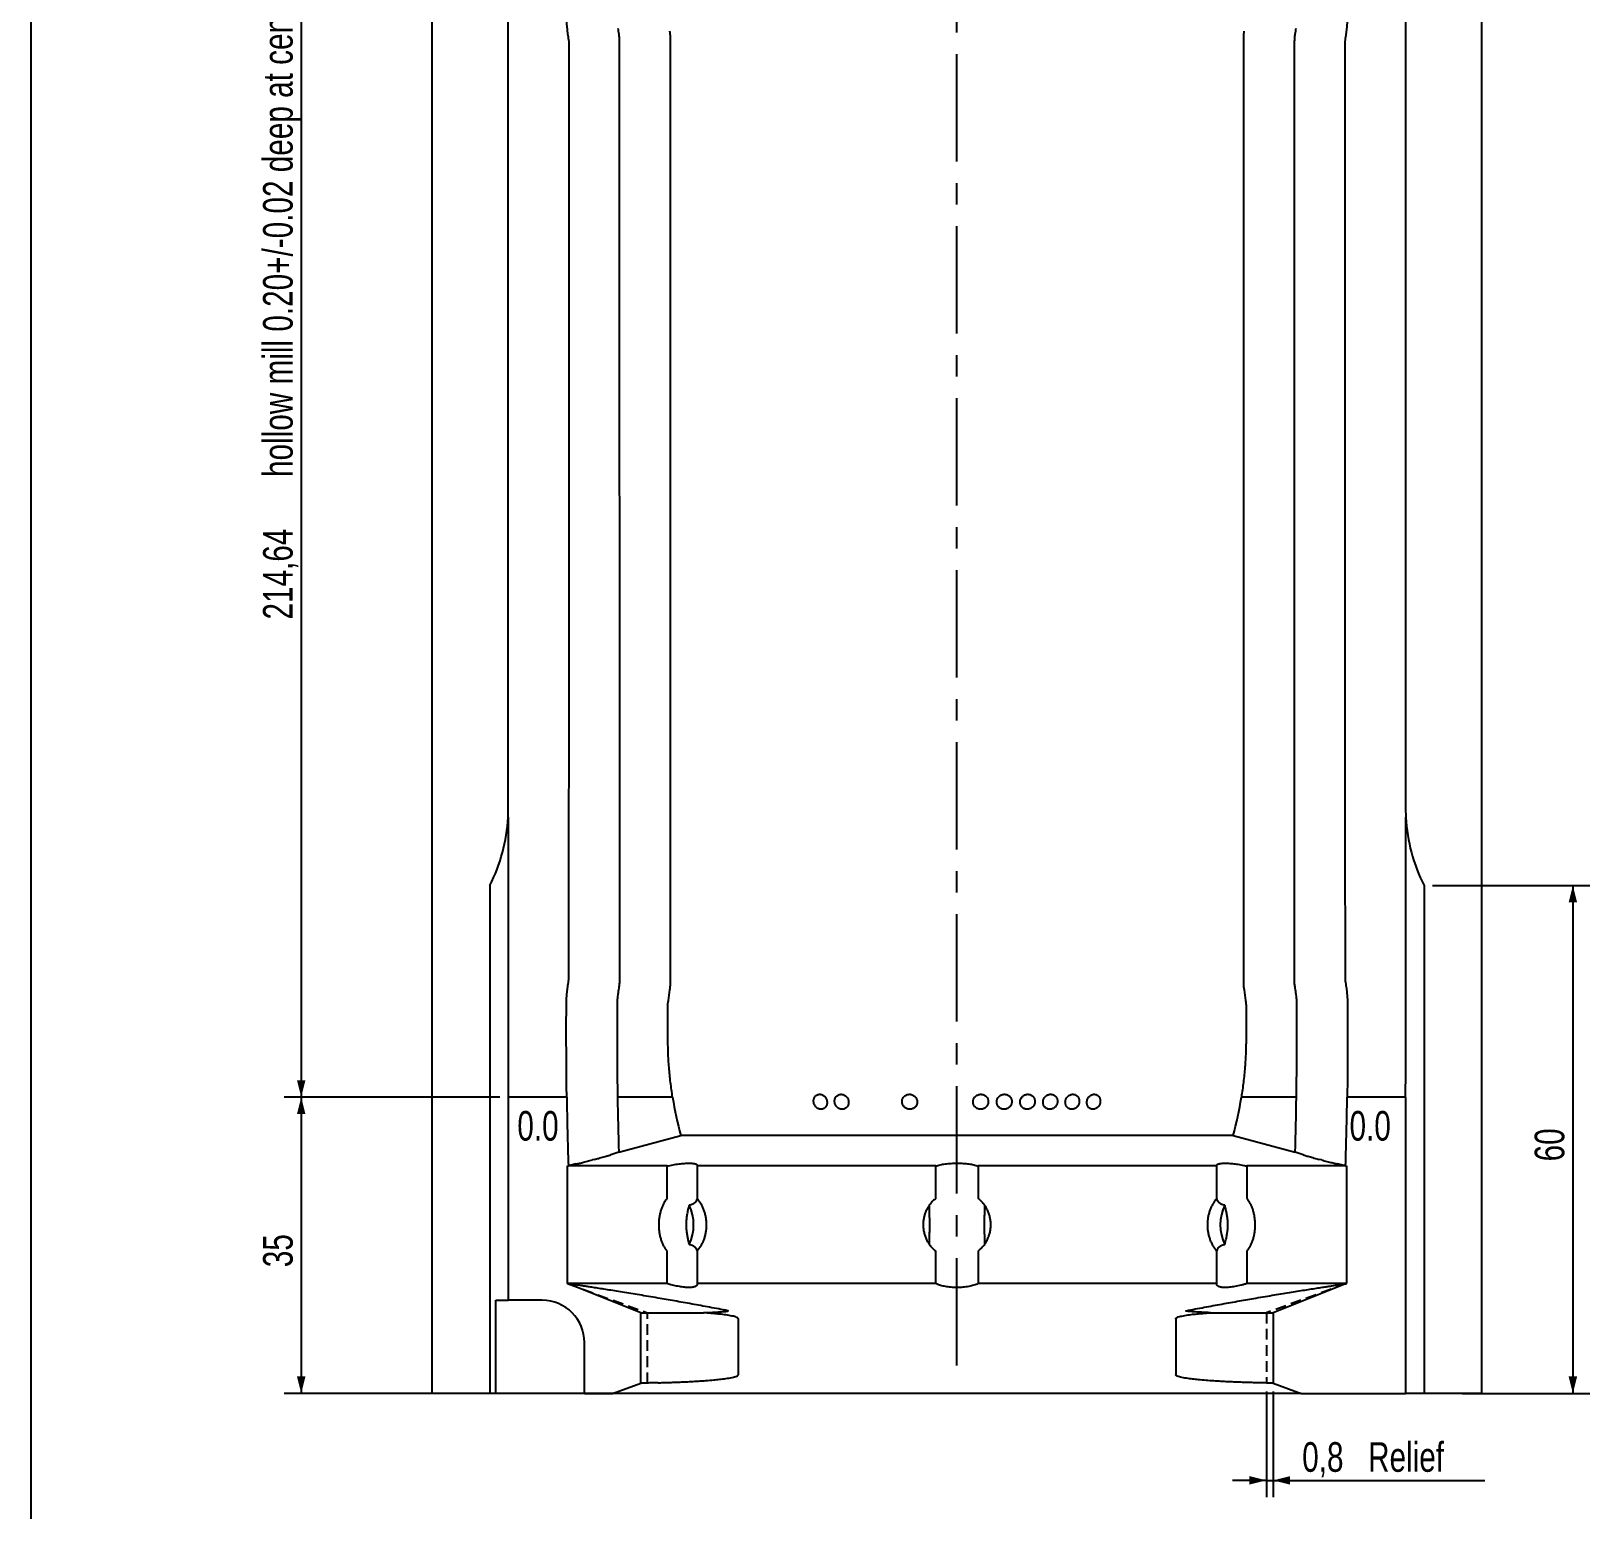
# Model space of a CAD drawing. Header units: millimetres. Extents: x 8 to 872, y 8 to 585.
# Drawn here: x 8 to 192.1, y 141.4 to 316.1 of the extents above; entities that cross this region are included whole.
import ezdxf

# ---------------------------------------------------------------- set-up
doc = ezdxf.new("R2010")
doc.units = ezdxf.units.MM
doc.linetypes.add('CENTERX2', pattern=[20.32, 12.7, -2.54, 2.54, -2.54])
doc.linetypes.add('HIDDEN', pattern=[1.905, 1.27, -0.635])
for name, color, linetype in [('CENTERLINE', 4, 'CENTERX2'), ('DIMENSIONS', 2, 'Continuous'), ('HIDDEN', 3, 'HIDDEN'), ('TEXT', 2, 'Continuous')]:
    doc.layers.add(name, color=color, linetype=linetype)
doc.layers.add('OUTLINE', color=7, linetype='Continuous', lineweight=25)
doc.styles.add('SLDTEXTSTYLE0', font='TXT', dxfattribs={"width": 0.75})
doc.dimstyles.new('SLDDIMSTYLE19', dxfattribs={"dimtxt": 3.5, "dimasz": 2, "dimexe": 0, "dimexo": 0.0625, "dimgap": 0.875, "dimtad": 1, "dimdec": 1, "dimrnd": 1e-09, "dimdsep": 46, "dimtxsty": 'SLDTEXTSTYLE0', "dimsah": 1, "dimcen": 0.09, "dimadec": 0, "dimazin": 2, "dimtfac": 1, "dimtdec": 1, "dimtmove": 0, "dimatfit": 0, "dimfxl": 0, "dimfrac": 2, "dimtolj": 1, "dimtzin": 12, "dimarcsym": 0})
doc.dimstyles.new('SLDDIMSTYLE2', dxfattribs={"dimtxt": 3.5, "dimasz": 2, "dimexe": 0, "dimexo": 0.0625, "dimgap": 0.875, "dimtad": 1, "dimrnd": 1e-09, "dimzin": 12, "dimdsep": 46, "dimtxsty": 'SLDTEXTSTYLE0', "dimsah": 1, "dimcen": 0.09, "dimadec": 0, "dimazin": 3, "dimtfac": 1, "dimtofl": 0, "dimtmove": 0, "dimatfit": 3, "dimfxl": 0, "dimfrac": 2, "dimtolj": 1, "dimtzin": 12, "dimarcsym": 0})

# ---------------------------------------------------------------- blocks, each defined once
blk = doc.blocks.new('_D_49')
at = {"layer": 'DIMENSIONS'}
for p, q in [((153.91, 155.4), (153.91, 142.92)), ((154.71, 155.4), (154.71, 142.92)), ((153.91, 144.92), (149.91, 144.92)), ((153.91, 144.92), (154.71, 144.92)), ((154.71, 144.92), (179.72, 144.92))]:
    blk.add_line(p, q, dxfattribs=at)
for points in [[(153.91, 144.92), (151.91, 145.42), (151.91, 144.42)], [(154.71, 144.92), (156.71, 144.42), (156.71, 145.42)]]:
    blk.add_solid(points, dxfattribs=at)
at = {"layer": 'DIMENSIONS', "char_height": 3.5, "attachment_point": 1, "style": 'SLDTEXTSTYLE0'}
for s, insert in [('0,8', (158.14, 149.43)), ('Relief', (165.92, 149.43))]:
    blk.add_mtext(s, dxfattribs=dict(at, insert=insert))
blk = doc.blocks.new('_D_50')
at = {"layer": 'DIMENSIONS'}
for p, q in [((63.36, 404.83), (37.9, 404.83)), ((39.9, 404.83), (39.9, 190.19)), ((63.36, 190.19), (37.9, 190.19))]:
    blk.add_line(p, q, dxfattribs=at)
for points in [[(39.9, 404.83), (39.4, 402.83), (40.4, 402.83)], [(39.9, 190.19), (40.4, 192.19), (39.4, 192.19)]]:
    blk.add_solid(points, dxfattribs=at)
at = {"layer": 'DIMENSIONS', "char_height": 3.5, "attachment_point": 1, "rotation": 90, "style": 'SLDTEXTSTYLE0'}
for s, insert in [('hollow mill 0.20+/-0.02 deep at center', (35.39, 263.45)), ('214,64', (35.39, 246.61))]:
    blk.add_mtext(s, dxfattribs=dict(at, insert=insert))
blk = doc.blocks.new('_D_52')
at = {"layer": 'DIMENSIONS'}
for p, q in [((62.48, 190.19), (37.9, 190.19)), ((39.9, 190.19), (39.9, 155.19)), ((117.52, 155.19), (37.9, 155.19))]:
    blk.add_line(p, q, dxfattribs=at)
for points in [[(39.9, 190.19), (39.4, 188.19), (40.4, 188.19)], [(39.9, 155.19), (40.4, 157.19), (39.4, 157.19)]]:
    blk.add_solid(points, dxfattribs=at)
at = {"layer": 'DIMENSIONS', "insert": (35.39, 170.1), "char_height": 3.5, "attachment_point": 1, "rotation": 90, "style": 'SLDTEXTSTYLE0'}
blk.add_mtext('35', dxfattribs=at)
blk = doc.blocks.new('_D_57')
at = {"layer": 'DIMENSIONS'}
for p, q in [((173.54, 215.19), (192.11, 215.19)), ((190.11, 215.19), (190.11, 155.19)), ((177.06, 155.19), (192.11, 155.19))]:
    blk.add_line(p, q, dxfattribs=at)
for points in [[(190.11, 215.19), (189.61, 213.19), (190.61, 213.19)], [(190.11, 155.19), (190.61, 157.19), (189.61, 157.19)]]:
    blk.add_solid(points, dxfattribs=at)
at = {"layer": 'DIMENSIONS', "insert": (185.6, 182.6), "char_height": 3.5, "attachment_point": 1, "rotation": 90, "style": 'SLDTEXTSTYLE0'}
blk.add_mtext('60', dxfattribs=at)

msp = doc.modelspace()

# ---------------------------------------------------------------- linework, layer by layer
at = {"layer": 'CENTERLINE'}
msp.add_line((117.35918, 158.46862), (117.35918, 432.05254), dxfattribs=at)
at = {"layer": 'HIDDEN'}
for p, q in [((71.35918, 168.15828), (80.80918, 164.71876)), ((163.35918, 168.15828), (153.90918, 164.71876)), ((80.80918, 156.39758), (80.80918, 164.71876)), ((153.90918, 164.71876), (153.90918, 156.39758))]:
    msp.add_line(p, q, dxfattribs=at)
at = {"layer": 'OUTLINE'}
for p, q in [((8, 8), (8, 585)), ((55.38411, 155.18876), (55.38411, 429.83342)), ((179.33425, 429.83342), (179.33425, 155.18876)), ((64.35918, 224.27632), (64.35918, 360.74586)), ((170.35918, 360.74586), (170.35918, 224.27632)), ((71.54572, 314.81098), (71.53977, 314.89057)), ((163.17859, 314.89057), (163.17264, 314.81098)), ((64.33263, 223.24601), (64.35918, 224.27632)), ((170.35918, 224.27632), (170.38574, 223.24601)), ((62.17536, 215.18876), (62.17536, 155.18876)), ((172.543, 215.18876), (172.543, 155.18876)), ((71.51264, 204.09552), (71.51832, 204.17104)), ((83.26451, 201.60755), (83.45388, 202.86997)), ((151.26448, 202.86997), (151.45385, 201.60755)), ((163.20004, 204.17104), (163.20572, 204.09552)), ((83.20919, 197.23876), (83.20919, 200.86584)), ((151.50917, 200.86584), (151.50918, 197.23876)), ((64.35918, 190.18876), (64.35918, 166.18876)), ((71.26272, 190.18876), (64.35918, 190.18876)), ((83.76637, 190.18876), (77.26342, 190.18876)), ((157.45495, 190.18876), (150.952, 190.18876)), ((170.35918, 190.18876), (163.45565, 190.18876)), ((170.35918, 190.18876), (170.35918, 155.18876)), ((77.40994, 183.67623), (84.7342, 185.63876)), ((149.98416, 185.63876), (84.7342, 185.63876)), ((149.98416, 185.63876), (157.30843, 183.67623)), ((72.39281, 182.29508), (71.45671, 182.08107)), ((74.55982, 182.83455), (74.31058, 182.76821)), ((77.40994, 183.67623), (76.47566, 183.38542)), ((158.2427, 183.38542), (157.30843, 183.67623)), ((160.40779, 182.76821), (160.15854, 182.83455)), ((163.26165, 182.08107), (162.32556, 182.29508)), ((71.35918, 182.05493), (71.45671, 182.08107)), ((83.10798, 182.05493), (71.35918, 182.05493)), ((71.35918, 168.15828), (71.35918, 182.05493)), ((83.10798, 178.22359), (83.10798, 182.05493)), ((114.85231, 182.05493), (86.65323, 182.05493)), ((86.65323, 182.05493), (86.65323, 178.22359)), ((114.85231, 178.22359), (114.85231, 182.05493)), ((148.06513, 182.05493), (119.86605, 182.05493)), ((119.86605, 182.05493), (119.86605, 178.22359)), ((148.06513, 178.22359), (148.06513, 182.05493)), ((151.61038, 182.05493), (151.61038, 178.22359)), ((163.35918, 182.05493), (151.61038, 182.05493)), ((163.26165, 182.08107), (163.35918, 182.05493)), ((163.35918, 182.05493), (163.35918, 168.15828)), ((83.10798, 168.15828), (83.10798, 171.98961)), ((86.65323, 171.98961), (86.65323, 168.15828)), ((114.85231, 168.15828), (114.85231, 171.98961)), ((119.86605, 171.98961), (119.86605, 168.15828)), ((148.06513, 168.15828), (148.06513, 171.98961)), ((151.61038, 171.98961), (151.61038, 168.15828)), ((83.10798, 168.15828), (71.35918, 168.15828)), ((80.00918, 164.71876), (71.35918, 168.15828)), ((114.85231, 168.15828), (86.65323, 168.15828)), ((148.06513, 168.15828), (119.86605, 168.15828)), ((163.35918, 168.15828), (151.61038, 168.15828)), ((163.35918, 168.15828), (154.70918, 164.71876)), ((62.8851, 166.18876), (64.35918, 166.18876)), ((62.8851, 155.18876), (62.8851, 166.18876)), ((68.35918, 166.18876), (64.35918, 166.18876)), ((80.00918, 164.71876), (87.42904, 164.71876)), ((80.00918, 156.39758), (80.00918, 164.71876)), ((91.51443, 164.01855), (91.51443, 157.38896)), ((143.20394, 164.01855), (143.20394, 157.38896)), ((147.28932, 164.71876), (154.70918, 164.71876)), ((154.70918, 164.71876), (154.70918, 156.39758)), ((73.35918, 155.18876), (73.35918, 161.18876)), ((62.17536, 155.18876), (55.38411, 155.18876)), ((62.8851, 155.18876), (62.17536, 155.18876)), ((73.35918, 155.18876), (62.8851, 155.18876)), ((73.35918, 155.18876), (76.68797, 155.18876)), ((76.68797, 155.18876), (80.00918, 156.39758)), ((158.0304, 155.18876), (76.68797, 155.18876)), ((154.70918, 156.39758), (158.0304, 155.18876)), ((158.0304, 155.18876), (170.35918, 155.18876)), ((172.543, 155.18876), (170.35918, 155.18876)), ((179.33425, 155.18876), (172.543, 155.18876))]:
    msp.add_line(p, q, dxfattribs=at)
for centre, radius, start, end in [((44.35918, 224.27632), 20, 332.9750733, 357.0470645), ((190.35918, 224.27632), 20, 182.9529355, 207.0249267), ((535.43129, 197.23876), 464.22211, 180.870167, 181.8711435), ((535.43129, 197.23876), 458.22211, 180.881562, 181.6960972), ((128.08918, 197.23876), 44.88, 189.0377721, 194.9791201), ((106.62918, 197.23876), 44.88, 345.0208799, 350.9622279), ((-300.71293, 197.23876), 458.22211, 358.3039028, 359.118438), ((-300.71293, 197.23876), 464.22211, 358.1288565, 359.129833), ((80.90581, 175.1066), 5.34574, 334.1379061, 25.8620939), ((153.81253, 175.1066), 5.34572, 154.1377972, 205.8622028), ((68.35918, 161.18876), 5, 0, 90)]:
    msp.add_arc(centre, radius, start, end, dxfattribs=at)
for centre, major_axis, ratio, start_param, end_param in [((-11071.54351, 297.51109), (-6640.75917, 41098.55189), 0.264535258, 4.670093509, 4.67011075), ((11225.83016, 297.51109), (-6640.75917, 41098.55189), 0.264535258, 1.527617265, 1.527634507), ((-10991.11179, 297.51109), (6640.75917, 41098.55189), 0.264535258, 4.7555508, 4.755568042), ((11306.26188, 297.51109), (6640.75917, 41098.55189), 0.264535258, 1.613074557, 1.613091798), ((-10950.83251, 297.51109), (0, 41136.07923), 0.267949192, 4.710119923, 4.712809533), ((11099.85088, 297.51109), (0, 41136.07923), 0.267949192, 1.570375774, 1.573065384), ((-10865.13251, 297.51109), (0, 41136.07923), 0.267949192, 4.710119923, 4.712809533), ((11185.55088, 297.51109), (0, 41136.07923), 0.267949192, 1.570375774, 1.573065384), ((15036.61662, 297.51109), (0, 41136.07923), 0.363970234, 1.572601679, 1.573405288), ((-14801.89826, 297.51109), (0, 41136.07923), 0.363970234, 4.709780019, 4.710583628), ((-11060.13749, 297.51109), (6640.75917, 41098.55189), 0.264535258, 4.752818806, 4.752836046), ((11237.23618, 297.51109), (6640.75917, 41098.55189), 0.264535258, 1.615806752, 1.615823995), ((-11002.51781, 297.51109), (-6640.75917, 41098.55189), 0.264535258, 4.667361312, 4.667378555), ((11294.85585, 297.51109), (-6640.75917, 41098.55189), 0.264535258, 1.530349261, 1.530366501), ((-10951.13251, 297.51109), (0, 41136.07923), 0.267949192, 4.709951402, 4.710039575), ((11099.55088, 297.51109), (0, 41136.07923), 0.267949192, 1.573145732, 1.573233905), ((-10864.83251, 297.51109), (0, 41136.07923), 0.267949192, 4.709951402, 4.710039575), ((11185.85088, 297.51109), (0, 41136.07923), 0.267949192, 1.573145732, 1.573233905)]:
    msp.add_ellipse(centre, major_axis=major_axis, ratio=ratio, start_param=start_param, end_param=end_param, dxfattribs=at)
for points, knots in [([(71.43331, 315.5998), (71.40435, 315.8077), (71.34644, 316.2235), (71.28929, 316.85191), (71.25216, 317.48299), (71.24759, 317.90511), (71.24531, 318.11618)], [0, 0, 0, 0, 0.2493063961, 0.4986131893, 0.7493069431, 1, 1, 1, 1]), ([(163.47305, 318.11618), (163.47079, 317.90628), (163.46628, 317.48649), (163.42943, 316.85657), (163.37237, 316.22698), (163.31416, 315.80886), (163.28506, 315.5998)], [0, 0, 0, 0, 0.249306583, 0.498613166, 0.749306913, 1, 1, 1, 1]), ([(77.40124, 315.76979), (77.42202, 315.61109), (77.46369, 315.29282), (77.46965, 314.97189), (77.47264, 314.81098)], [0, 0, 0, 0, 0.49861331, 1, 1, 1, 1]), ([(83.50946, 315.37035), (83.50715, 315.49414), (83.50254, 315.7424), (83.4703, 315.98861), (83.45414, 316.11205)], [0, 0, 0, 0, 0.498611834, 1, 1, 1, 1]), ([(83.5092, 203.61167), (83.50924, 214.89498), (83.50931, 237.46161), (83.50948, 274.71452), (83.50946, 300.68411), (83.50946, 315.37035)], [0, 0, 0, 0, 0.302884543, 0.605769339, 1, 1, 1, 1]), ([(151.20891, 315.37035), (151.2089, 304.08701), (151.20888, 281.52034), (151.20901, 244.26742), (151.20911, 218.29789), (151.20917, 203.61167)], [0, 0, 0, 0, 0.302884571, 0.605769356, 1, 1, 1, 1]), ([(151.26423, 316.11205), (151.24814, 315.98929), (151.21588, 315.74309), (151.21124, 315.49483), (151.20891, 315.37035)], [0, 0, 0, 0, 0.4986142256, 1, 1, 1, 1]), ([(157.24572, 314.81098), (157.24868, 314.971), (157.25461, 315.29193), (157.29624, 315.61021), (157.31712, 315.76979)], [0, 0, 0, 0, 0.498614383, 1, 1, 1, 1]), ([(71.21627, 200.86584), (71.21864, 201.07609), (71.22337, 201.49658), (71.26059, 202.12754), (71.31805, 202.75816), (71.37657, 203.17695), (71.40583, 203.38635)], [0, 0, 0, 0, 0.2493059, 0.498613196, 0.749307304, 1, 1, 1, 1]), ([(77.50005, 204.17104), (77.49715, 204.01034), (77.49136, 203.68803), (77.4497, 203.36837), (77.42881, 203.2081)], [0, 0, 0, 0, 0.498609138, 1, 1, 1, 1]), ([(83.45388, 202.86997), (83.46997, 202.99273), (83.50223, 203.23893), (83.50687, 203.4872), (83.5092, 203.61167)], [0, 0, 0, 0, 0.4986081745, 1, 1, 1, 1]), ([(151.20917, 203.61167), (151.21147, 203.48789), (151.21609, 203.23962), (151.24832, 202.99341), (151.26448, 202.86997)], [0, 0, 0, 0, 0.4986133688, 1, 1, 1, 1]), ([(157.28955, 203.2081), (157.26876, 203.36748), (157.22708, 203.68713), (157.22125, 204.00944), (157.21832, 204.17104)], [0, 0, 0, 0, 0.498616834, 1, 1, 1, 1]), ([(163.31254, 203.38635), (163.34164, 203.17811), (163.39986, 202.76164), (163.45742, 202.13221), (163.49492, 201.50009), (163.4997, 201.07726), (163.50209, 200.86584)], [0, 0, 0, 0, 0.249305648, 0.49861391, 0.749306173, 1, 1, 1, 1]), ([(77.32286, 202.4988), (77.28761, 202.22852), (77.21692, 201.68645), (77.20704, 201.13989), (77.20209, 200.86584)], [0, 0, 0, 0, 0.498611934, 1, 1, 1, 1]), ([(83.20919, 200.86584), (83.21149, 200.98963), (83.21611, 201.2379), (83.24835, 201.4841), (83.26451, 201.60755)], [0, 0, 0, 0, 0.498613102, 1, 1, 1, 1]), ([(151.45385, 201.60755), (151.46994, 201.48479), (151.5022, 201.23859), (151.50684, 200.99032), (151.50917, 200.86584)], [0, 0, 0, 0, 0.4986179529, 1, 1, 1, 1]), ([(157.51627, 200.86584), (157.51138, 201.13837), (157.50156, 201.68493), (157.43092, 202.22701), (157.3955, 202.4988)], [0, 0, 0, 0, 0.4986133397, 1, 1, 1, 1]), ([(71.26272, 190.18876), (71.24792, 191.36368), (71.21832, 193.71359), (71.21541, 196.06368), (71.21395, 197.23876)], [0, 0, 0, 0, 0.4999851404, 1, 1, 1, 1]), ([(77.20442, 197.23876), (77.20745, 196.06374), (77.21352, 193.71362), (77.24679, 191.36374), (77.26342, 190.18876)], [0, 0, 0, 0, 0.499985386, 1, 1, 1, 1]), ([(83.76637, 190.18876), (83.68052, 190.77061), (83.50881, 191.93432), (83.33932, 193.69465), (83.22928, 195.46338), (83.21588, 196.64697), (83.20919, 197.23876)], [0, 0, 0, 0, 0.24922053, 0.498442832, 0.749220672, 1, 1, 1, 1]), ([(151.50918, 197.23876), (151.50256, 196.65064), (151.48933, 195.47441), (151.38021, 193.70931), (151.21104, 191.94525), (151.03834, 190.77426), (150.952, 190.18876)], [0, 0, 0, 0, 0.2492217447, 0.498443152, 0.749221658, 1, 1, 1, 1]), ([(157.45495, 190.18876), (157.47158, 191.36367), (157.50485, 193.71355), (157.51092, 196.06367), (157.51395, 197.23876)], [0, 0, 0, 0, 0.499985023, 1, 1, 1, 1]), ([(163.50442, 197.23876), (163.50296, 196.06375), (163.50005, 193.71365), (163.47045, 191.36375), (163.45565, 190.18876)], [0, 0, 0, 0, 0.4999863244, 1, 1, 1, 1]), ([(101.88134, 189.08288), (101.90425, 189.12315), (101.95006, 189.2037), (101.99346, 189.34097), (102.01586, 189.48576), (102.01578, 189.63512), (101.99277, 189.78449), (101.94831, 189.92981), (101.88283, 190.06673), (101.79899, 190.19186), (101.69844, 190.3011), (101.58457, 190.39213), (101.46015, 190.46149), (101.32897, 190.50813), (101.19462, 190.52966), (101.06091, 190.52645), (100.93184, 190.49749), (100.81082, 190.44461), (100.70174, 190.36831), (100.60721, 190.27171), (100.53053, 190.15678), (100.47314, 190.02755), (100.43741, 189.88714), (100.42344, 189.74003), (100.43245, 189.5901), (100.46322, 189.44168), (100.51577, 189.29903), (100.58775, 189.16583), (100.67793, 189.04631), (100.78318, 188.94317), (100.9011, 188.86014), (101.02804, 188.79868), (101.16066, 188.76159), (101.29516, 188.74896), (101.42759, 188.76227), (101.55447, 188.80005), (101.67133, 188.86264), (101.78602, 188.95282), (101.84727, 189.03639), (101.88134, 189.08288)], [0, 0, 0, 0, 0.026779681, 0.053558892, 0.080340158, 0.107121418, 0.133881396, 0.160641162, 0.187398319, 0.214156161, 0.240951022, 0.267746383, 0.294601204, 0.321456596, 0.348367716, 0.37527916, 0.402219123, 0.429158558, 0.456086931, 0.483015002, 0.509896293, 0.536778164, 0.563597225, 0.590416347, 0.61718592, 0.643954665, 0.670708001, 0.697461821, 0.724241044, 0.751019909, 0.777854028, 0.804688959, 0.831584687, 0.858480532, 0.885416438, 0.912352329, 0.939289395, 0.966227087, 1, 1, 1, 1]), ([(104.42063, 189.09389), (104.44453, 189.13462), (104.49233, 189.21608), (104.53769, 189.35431), (104.56121, 189.49968), (104.56135, 189.64922), (104.53764, 189.79837), (104.4916, 189.9431), (104.42368, 190.07904), (104.33663, 190.20286), (104.23216, 190.31047), (104.11379, 190.39961), (103.9844, 190.46687), (103.84791, 190.51123), (103.70808, 190.53042), (103.56886, 190.52481), (103.43441, 190.49353), (103.3083, 190.4384), (103.19458, 190.36006), (103.09597, 190.26165), (103.01591, 190.14519), (102.95591, 190.01477), (102.91847, 189.87355), (102.90366, 189.726), (102.91279, 189.57603), (102.94459, 189.42796), (102.99909, 189.28605), (103.07385, 189.15396), (103.1676, 189.03588), (103.27707, 188.93447), (103.39976, 188.85342), (103.53187, 188.79414), (103.66994, 188.75937), (103.80997, 188.7491), (103.94787, 188.76479), (104.08002, 188.80488), (104.20175, 188.86965), (104.32125, 188.96198), (104.38511, 189.04674), (104.42063, 189.09389)], [0, 0, 0, 0, 0.026777738, 0.053555696, 0.08033478, 0.107114471, 0.133872837, 0.160631256, 0.1873904, 0.214149172, 0.240946775, 0.267744134, 0.294602152, 0.321459989, 0.34837358, 0.375287025, 0.402227165, 0.429167505, 0.456093829, 0.483020594, 0.509899098, 0.536777137, 0.563593881, 0.590410124, 0.617177923, 0.643946178, 0.670699548, 0.697454267, 0.724234379, 0.751015433, 0.777852917, 0.804690514, 0.831588712, 0.858487162, 0.885424076, 0.912360989, 0.939297594, 0.966232982, 1, 1, 1, 1]), ([(112.08293, 188.8007), (112.12895, 188.81915), (112.22099, 188.85605), (112.34424, 188.93977), (112.45159, 189.04212), (112.53984, 189.16161), (112.60585, 189.29486), (112.6486, 189.43763), (112.66593, 189.58617), (112.65845, 189.73604), (112.62538, 189.88307), (112.56869, 190.02331), (112.48905, 190.15248), (112.38954, 190.26753), (112.2722, 190.3645), (112.14089, 190.44151), (111.99887, 190.49539), (111.8504, 190.52557), (111.6996, 190.5301), (111.55072, 190.50985), (111.40825, 190.4643), (111.27594, 190.39574), (111.15809, 190.3052), (111.05745, 190.19615), (110.97763, 190.07099), (110.92001, 189.93396), (110.8871, 189.78848), (110.87878, 189.63903), (110.89625, 189.48969), (110.93794, 189.3446), (111.00366, 189.20807), (111.09063, 189.08348), (111.19726, 188.97493), (111.31991, 188.88473), (111.45568, 188.81637), (111.60047, 188.77074), (111.75017, 188.75078), (111.91414, 188.75407), (112.02257, 188.78402), (112.08293, 188.8007)], [0, 0, 0, 0, 0.0268704088, 0.0537405972, 0.0806128781, 0.1074855482, 0.1343256457, 0.1611655123, 0.1879485215, 0.2147311648, 0.2414852029, 0.2682394584, 0.2950061111, 0.3217726625, 0.3485858528, 0.3754000465, 0.4022758405, 0.4291515273, 0.4560765582, 0.4830013467, 0.5099421326, 0.5368822596, 0.5637980632, 0.5907139342, 0.6175745057, 0.6444351961, 0.6712351354, 0.6980343294, 0.7247945531, 0.751554076, 0.7783109138, 0.8050690339, 0.8318639376, 0.8586596217, 0.8855156841, 0.912371376, 0.9392843531, 0.9661972543, 1, 1, 1, 1]), ([(120.80129, 189.0254), (120.83499, 189.063), (120.90239, 189.13819), (120.97809, 189.26972), (121.03157, 189.41071), (121.0606, 189.55839), (121.06377, 189.70829), (121.04197, 189.85624), (120.99483, 189.99789), (120.92467, 190.12962), (120.83255, 190.24725), (120.72182, 190.34816), (120.59489, 190.42866), (120.45581, 190.4874), (120.30816, 190.52164), (120.15627, 190.5314), (120.00448, 190.5153), (119.857, 190.47477), (119.71836, 190.40997), (119.59216, 190.32369), (119.48256, 190.21754), (119.39202, 190.09537), (119.3239, 189.96004), (119.27918, 189.81597), (119.26007, 189.66688), (119.26599, 189.51718), (119.2978, 189.37109), (119.35352, 189.23249), (119.43256, 189.10566), (119.53184, 188.99358), (119.64933, 188.90012), (119.78117, 188.82713), (119.9241, 188.77764), (120.07383, 188.75212), (120.22618, 188.75244), (120.37696, 188.77746), (120.52118, 188.82799), (120.66831, 188.90601), (120.75374, 188.98272), (120.80129, 189.0254)], [0, 0, 0, 0, 0.026789508, 0.053580894, 0.080373282, 0.107164662, 0.133931152, 0.160697729, 0.187452048, 0.21420613, 0.240988821, 0.267771856, 0.294610326, 0.321449479, 0.348348183, 0.375247017, 0.402183108, 0.429119313, 0.456054513, 0.482989419, 0.509885109, 0.53678094, 0.563615819, 0.590450623, 0.6172307, 0.644009338, 0.670763027, 0.697517378, 0.724285819, 0.751054554, 0.777873553, 0.804692233, 0.831573429, 0.858454597, 0.885383536, 0.912312392, 0.939253529, 0.96619416, 1, 1, 1, 1]), ([(123.56699, 189.02309), (123.60099, 189.06057), (123.66901, 189.13553), (123.74624, 189.26679), (123.80167, 189.40761), (123.83305, 189.55519), (123.83889, 189.70509), (123.82001, 189.85312), (123.77595, 189.99494), (123.70895, 190.12694), (123.61998, 190.2449), (123.51228, 190.3462), (123.3882, 190.42716), (123.2517, 190.48639), (123.10625, 190.52116), (122.95617, 190.53146), (122.8057, 190.51589), (122.65903, 190.47591), (122.52068, 190.41159), (122.39421, 190.32576), (122.28382, 190.21999), (122.192, 190.09814), (122.12212, 189.96304), (122.07525, 189.81912), (122.05364, 189.67009), (122.05681, 189.52037), (122.08566, 189.37416), (122.13832, 189.23535), (122.21427, 189.10824), (122.3105, 188.99578), (122.4251, 188.90192), (122.55425, 188.82845), (122.69479, 188.77846), (122.84248, 188.7524), (122.99321, 188.75217), (123.14282, 188.77665), (123.28639, 188.82667), (123.43332, 188.90418), (123.5192, 188.98058), (123.56699, 189.02309)], [0, 0, 0, 0, 0.026790678, 0.053582027, 0.080375167, 0.107167634, 0.133933626, 0.160700996, 0.187455007, 0.214209628, 0.240991774, 0.267773375, 0.294611251, 0.321450145, 0.348348061, 0.375246424, 0.402182342, 0.429118001, 0.456053855, 0.482988788, 0.509884472, 0.536781156, 0.5636171, 0.590452607, 0.617231885, 0.644012211, 0.670766067, 0.697520017, 0.724287966, 0.751057423, 0.777875085, 0.804692941, 0.831573231, 0.858454026, 0.885382754, 0.912311153, 0.939252295, 0.966193655, 1, 1, 1, 1]), ([(126.29018, 189.02185), (126.32418, 189.05927), (126.3922, 189.1341), (126.47019, 189.26522), (126.52694, 189.40593), (126.56017, 189.55347), (126.56839, 189.70336), (126.55229, 189.85144), (126.51138, 189.99336), (126.44779, 190.12549), (126.36238, 190.24363), (126.25832, 190.34514), (126.13782, 190.42635), (126.00475, 190.48585), (125.86248, 190.5209), (125.71524, 190.53149), (125.56717, 190.51622), (125.42243, 190.4765), (125.28543, 190.41246), (125.15976, 190.32686), (125.04953, 190.2213), (124.95728, 190.09963), (124.88639, 189.96466), (124.83795, 189.82082), (124.81425, 189.67182), (124.8149, 189.52208), (124.84084, 189.37581), (124.8903, 189.23689), (124.96284, 189.10962), (125.05556, 188.99698), (125.16661, 188.90289), (125.2923, 188.82917), (125.42954, 188.7789), (125.57419, 188.75256), (125.72224, 188.75203), (125.86959, 188.77622), (126.0114, 188.82596), (126.15697, 188.90319), (126.24255, 188.97942), (126.29018, 189.02185)], [0, 0, 0, 0, 0.026791564, 0.0535834, 0.080375791, 0.107169622, 0.133936192, 0.160703491, 0.187456763, 0.214210954, 0.24099312, 0.26777474, 0.294613021, 0.321451035, 0.348348828, 0.375246472, 0.402182417, 0.429118172, 0.456053777, 0.482988928, 0.509885944, 0.53678162, 0.563617968, 0.590453541, 0.617233807, 0.644014126, 0.67076873, 0.697521908, 0.724290388, 0.751059119, 0.77787589, 0.804693766, 0.831574186, 0.858454285, 0.885382429, 0.912311153, 0.939252214, 0.966193131, 1, 1, 1, 1]), ([(128.95247, 189.0224), (128.98614, 189.05985), (129.05347, 189.13474), (129.13132, 189.26592), (129.1886, 189.40667), (129.22305, 189.55423), (129.23316, 189.70413), (129.21956, 189.85219), (129.18169, 189.99407), (129.12157, 190.12613), (129.03999, 190.24419), (128.94, 190.34561), (128.82368, 190.42671), (128.69479, 190.48608), (128.55659, 190.52102), (128.41317, 190.53147), (128.26858, 190.51608), (128.12687, 190.47623), (127.99236, 190.41207), (127.86858, 190.32638), (127.75959, 190.22072), (127.66789, 190.09897), (127.59684, 189.96394), (127.54757, 189.82007), (127.52237, 189.67105), (127.5209, 189.52132), (127.54416, 189.37507), (127.59048, 189.2362), (127.65946, 189.109), (127.74833, 188.99645), (127.85533, 188.90246), (127.97689, 188.82885), (128.11003, 188.7787), (128.25072, 188.75249), (128.39506, 188.7521), (128.53906, 188.7764), (128.678, 188.82628), (128.82098, 188.90362), (128.90546, 188.97993), (128.95247, 189.0224)], [0, 0, 0, 0, 0.026791464, 0.053582454, 0.080374976, 0.107168628, 0.133934927, 0.160703145, 0.187457102, 0.214210347, 0.240992049, 0.267774545, 0.294612252, 0.321450699, 0.348348492, 0.375246847, 0.402182645, 0.429118434, 0.456053585, 0.482988519, 0.509885597, 0.536782141, 0.563617661, 0.590453332, 0.61723337, 0.644013563, 0.670767907, 0.69752152, 0.72429019, 0.751058262, 0.777875782, 0.804693876, 0.831573964, 0.858454122, 0.885382589, 0.912311115, 0.939252323, 0.966193044, 1, 1, 1, 1]), ([(131.53518, 189.02481), (131.56818, 189.06238), (131.63418, 189.13752), (131.711, 189.26897), (131.76804, 189.40992), (131.80309, 189.55757), (131.81463, 189.70747), (131.80322, 189.85544), (131.76827, 189.99714), (131.71168, 190.12894), (131.63418, 190.24665), (131.53865, 190.34766), (131.42709, 190.42828), (131.30311, 190.48714), (131.1698, 190.52152), (131.03116, 190.53141), (130.89106, 190.51546), (130.75345, 190.47506), (130.62251, 190.41038), (130.50169, 190.32422), (130.39495, 190.21817), (130.30476, 190.09608), (130.2344, 189.96081), (130.18502, 189.81677), (130.15887, 189.6677), (130.1557, 189.51799), (130.17652, 189.37187), (130.21974, 189.23322), (130.28504, 189.10631), (130.36976, 188.99414), (130.47223, 188.90058), (130.58903, 188.82746), (130.7173, 188.77785), (130.85314, 188.7522), (130.99281, 188.75236), (131.1324, 188.77725), (131.2674, 188.82765), (131.40661, 188.90554), (131.48921, 188.98217), (131.53518, 189.02481)], [0, 0, 0, 0, 0.026791442, 0.053581785, 0.080374439, 0.107166127, 0.133932783, 0.160699469, 0.187453804, 0.21420795, 0.240990357, 0.267772756, 0.294611492, 0.32145054, 0.348348909, 0.375247435, 0.402183692, 0.429119743, 0.456055103, 0.482989261, 0.509885219, 0.53678098, 0.563617195, 0.590452109, 0.617231122, 0.644011062, 0.670764633, 0.697519019, 0.72428754, 0.751055966, 0.777874751, 0.804693051, 0.831573892, 0.858454784, 0.885383738, 0.912312448, 0.939253346, 0.966194423, 1, 1, 1, 1]), ([(134.01978, 189.02882), (134.05181, 189.0666), (134.11588, 189.14214), (134.19091, 189.27405), (134.24705, 189.41531), (134.28217, 189.56313), (134.29477, 189.71303), (134.28533, 189.86084), (134.25326, 190.00223), (134.20033, 190.13358), (134.12718, 190.25072), (134.03656, 190.35103), (133.93035, 190.43086), (133.81198, 190.48886), (133.6844, 190.52233), (133.55144, 190.53129), (133.4168, 190.51438), (133.28429, 190.47309), (133.15793, 190.40756), (133.04106, 190.32062), (132.9375, 190.2139), (132.84966, 190.09128), (132.78073, 189.9556), (132.73186, 189.81131), (132.70525, 189.66213), (132.7007, 189.51248), (132.71922, 189.36657), (132.75932, 189.22828), (132.82075, 189.10187), (132.90096, 188.99031), (132.99842, 188.89749), (133.10981, 188.82519), (133.23245, 188.77647), (133.36258, 188.75173), (133.49663, 188.75285), (133.63084, 188.77867), (133.76089, 188.82996), (133.89523, 188.90875), (133.97525, 188.98589), (134.01978, 189.02882)], [0, 0, 0, 0, 0.0267899851, 0.0535794571, 0.0803718581, 0.1071636764, 0.1339295636, 0.1606954188, 0.1874496321, 0.2142038241, 0.2409871964, 0.2677708933, 0.2946101208, 0.3214502383, 0.3483497178, 0.3752495726, 0.4021859997, 0.429122258, 0.4560569987, 0.4829916063, 0.5098867684, 0.5367807073, 0.5636157139, 0.5904493273, 0.6172282085, 0.6440067529, 0.6707603524, 0.6975145352, 0.7242831086, 0.7510531552, 0.7778727581, 0.8046925773, 0.8315743604, 0.8584565397, 0.8853858635, 0.9123152287, 0.9392560835, 0.9661965978, 1, 1, 1, 1]), ([(72.39281, 182.29508), (72.42666, 182.30185), (72.49438, 182.31538), (72.65923, 182.35245), (72.86575, 182.40094), (73.11205, 182.4606), (73.39165, 182.53007), (73.69105, 182.60608), (74.00024, 182.68606), (74.20713, 182.74083), (74.31058, 182.76821)], [0, 0, 0, 0, 0.1257643074, 0.2515376409, 0.3772517201, 0.5029800675, 0.6305093706, 0.7580522302, 0.879023622, 1, 1, 1, 1]), ([(74.55982, 182.83455), (74.6367, 182.85509), (74.79044, 182.89617), (75.05484, 182.96804), (75.34639, 183.04865), (75.65073, 183.13466), (75.92262, 183.21343), (76.16058, 183.28433), (76.35653, 183.34499), (76.43596, 183.37194), (76.47566, 183.38542)], [0, 0, 0, 0, 0.089586183, 0.179172357, 0.312493238, 0.445804617, 0.578574034, 0.711324846, 0.855676132, 1, 1, 1, 1]), ([(83.10798, 182.05493), (83.22727, 182.08005), (83.46621, 182.13037), (83.82661, 182.19679), (84.18342, 182.25544), (84.53225, 182.30435), (84.86854, 182.34319), (85.185, 182.37092), (85.47691, 182.38688), (85.74188, 182.39162), (85.97764, 182.38517), (86.18052, 182.36746), (86.35001, 182.33951), (86.48587, 182.30152), (86.58534, 182.25374), (86.64763, 182.19706), (86.67612, 182.13143), (86.66104, 182.08103), (86.65323, 182.05493)], [0, 0, 0, 0, 0.06340468, 0.127001134, 0.190394084, 0.25393527, 0.317685741, 0.381217623, 0.443154679, 0.505295755, 0.56723162, 0.628048964, 0.689059559, 0.749883383, 0.811235199, 0.872775289, 0.934136742, 1, 1, 1, 1]), ([(114.85231, 182.05493), (114.93134, 182.08005), (115.08964, 182.13037), (115.364, 182.19679), (115.66179, 182.25544), (115.98337, 182.30435), (116.32316, 182.34319), (116.67401, 182.37092), (117.03118, 182.38688), (117.38948, 182.39162), (117.74533, 182.38517), (118.09386, 182.36746), (118.43112, 182.33951), (118.75618, 182.30152), (119.0646, 182.25374), (119.35257, 182.19706), (119.62533, 182.13143), (119.78394, 182.08103), (119.86605, 182.05493)], [0, 0, 0, 0, 0.0634047508, 0.1270009041, 0.190394021, 0.2539354719, 0.3176856612, 0.3812176544, 0.4431547089, 0.5052958361, 0.5672316294, 0.6280489583, 0.6890596998, 0.7498836649, 0.8112349684, 0.8727753916, 0.9341368466, 1, 1, 1, 1]), ([(148.06513, 182.05493), (148.05761, 182.08005), (148.04254, 182.13037), (148.07014, 182.19679), (148.13446, 182.25544), (148.24042, 182.30435), (148.38467, 182.34319), (148.56437, 182.37092), (148.77759, 182.38688), (149.01933, 182.39162), (149.28682, 182.38517), (149.57685, 182.36746), (149.8843, 182.33951), (150.20814, 182.30152), (150.54485, 182.25374), (150.88981, 182.19706), (151.24706, 182.13143), (151.48645, 182.08103), (151.61038, 182.05493)], [0, 0, 0, 0, 0.0634046972, 0.1270008726, 0.1903937572, 0.2539352417, 0.3176854106, 0.3812175643, 0.4431545427, 0.5052958497, 0.5672314948, 0.6280490163, 0.6890596036, 0.7498834209, 0.8112346161, 0.8727752683, 0.9341367373, 1, 1, 1, 1]), ([(158.2427, 183.38542), (158.27672, 183.37382), (158.34478, 183.35062), (158.5107, 183.29876), (158.7184, 183.23627), (158.96653, 183.16373), (159.24898, 183.0832), (159.54888, 182.99955), (159.85483, 182.91581), (160.0573, 182.86164), (160.15854, 182.83455)], [0, 0, 0, 0, 0.126531157, 0.253078734, 0.379519311, 0.505975564, 0.635041163, 0.764117532, 0.882059269, 1, 1, 1, 1]), ([(160.40779, 182.76821), (160.51729, 182.73923), (160.7363, 182.68128), (161.06077, 182.59749), (161.37126, 182.51887), (161.65704, 182.44816), (161.90509, 182.38843), (162.09726, 182.34376), (162.23972, 182.31212), (162.29695, 182.30076), (162.32556, 182.29508)], [0, 0, 0, 0, 0.1280479945, 0.2560865419, 0.3887569899, 0.5214104372, 0.6520507398, 0.7826766233, 0.8913408945, 1, 1, 1, 1]), ([(83.10798, 178.22359), (83.03222, 178.12583), (82.88046, 177.92999), (82.68444, 177.59039), (82.51373, 177.22255), (82.37316, 176.82647), (82.26252, 176.40909), (82.18303, 175.97549), (82.13639, 175.53089), (82.12191, 175.08137), (82.13967, 174.63247), (82.19047, 174.19013), (82.27266, 173.7597), (82.38564, 173.34581), (82.52925, 172.95423), (82.70167, 172.59002), (82.8937, 172.26401), (83.03872, 172.0783), (83.10798, 171.98961)], [0, 0, 0, 0, 0.0629013411, 0.1260036841, 0.1889059148, 0.2518131478, 0.3149217782, 0.377827657, 0.4406062532, 0.5035846048, 0.5663619594, 0.628970928, 0.6917782648, 0.754386931, 0.8170853082, 0.8799820281, 0.9426800839, 1, 1, 1, 1]), ([(85.71615, 177.43845), (85.65476, 177.1846), (85.55342, 176.76555), (85.44182, 176.16642), (85.37489, 175.64451), (85.35125, 175.11024), (85.37337, 174.59662), (85.4322, 174.11505), (85.51192, 173.66401), (85.60822, 173.21688), (85.68017, 172.92214), (85.71615, 172.77476)], [0, 0, 0, 0, 0.167857474, 0.27708708, 0.386257821, 0.499220583, 0.612183776, 0.708392829, 0.804639278, 0.902311404, 1, 1, 1, 1]), ([(86.65323, 178.22359), (86.63639, 178.15666), (86.60594, 178.03569), (86.51439, 177.86467), (86.40036, 177.7176), (86.25158, 177.58884), (86.06549, 177.49122), (85.88097, 177.4438), (85.75682, 177.43977), (85.71615, 177.43845)], [0, 0, 0, 0, 0.183015286, 0.330804807, 0.478877476, 0.626399533, 0.776746879, 0.92687528, 1, 1, 1, 1]), ([(86.65323, 171.98961), (86.73813, 172.08738), (86.9082, 172.28322), (87.13197, 172.62282), (87.32896, 172.99066), (87.49294, 173.38674), (87.62311, 173.80412), (87.71732, 174.23772), (87.77272, 174.68231), (87.78998, 175.13184), (87.76889, 175.58074), (87.70841, 176.02307), (87.61114, 176.4535), (87.47837, 176.8674), (87.31095, 177.25897), (87.11221, 177.62318), (86.89326, 177.94921), (86.73082, 178.1349), (86.65323, 178.22359)], [0, 0, 0, 0, 0.0629020355, 0.126004163, 0.188905766, 0.2518138314, 0.3149215096, 0.3778284039, 0.440606011, 0.5035854178, 0.566362787, 0.6289707711, 0.6917780727, 0.7543877119, 0.8170851932, 0.8799819105, 0.9426806364, 1, 1, 1, 1]), ([(114.85231, 178.22359), (114.73871, 178.12583), (114.51114, 177.92999), (114.2143, 177.59039), (113.9543, 177.22255), (113.73895, 176.82647), (113.56867, 176.40909), (113.44585, 175.97549), (113.3737, 175.53089), (113.35126, 175.08137), (113.37873, 174.63247), (113.45741, 174.19013), (113.58431, 173.7597), (113.75808, 173.34581), (113.97801, 172.95423), (114.24046, 172.59002), (114.53107, 172.26401), (114.74848, 172.0783), (114.85231, 171.98961)], [0, 0, 0, 0, 0.062901357, 0.126003603, 0.188905904, 0.25181315, 0.314921746, 0.377827664, 0.440606245, 0.503584602, 0.566361966, 0.628970925, 0.691778255, 0.754386966, 0.817085266, 0.879981959, 0.942680074, 1, 1, 1, 1]), ([(114.10918, 172.77476), (114.10996, 172.92716), (114.11152, 173.23193), (114.12124, 173.69892), (114.1324, 174.17479), (114.14203, 174.67478), (114.14457, 175.19472), (114.13902, 175.7358), (114.12698, 176.27669), (114.11317, 176.84794), (114.11058, 177.23106), (114.10918, 177.43845)], [0, 0, 0, 0, 0.101002578, 0.20198574, 0.30433516, 0.406637772, 0.518396611, 0.630167232, 0.746412477, 0.862730078, 1, 1, 1, 1]), ([(119.86605, 171.98961), (119.97965, 172.08738), (120.20722, 172.28322), (120.50407, 172.62282), (120.76407, 172.99066), (120.97941, 173.38674), (121.14969, 173.80412), (121.27251, 174.23772), (121.34467, 174.68231), (121.36711, 175.13184), (121.33964, 175.58074), (121.26096, 176.02307), (121.13406, 176.4535), (120.96029, 176.8674), (120.74036, 177.25897), (120.4779, 177.62318), (120.1873, 177.9492), (119.96989, 178.1349), (119.86605, 178.22359)], [0, 0, 0, 0, 0.062902145, 0.126004386, 0.188905829, 0.251813984, 0.314921609, 0.377828488, 0.440606056, 0.503585441, 0.5663628, 0.628970704, 0.691777991, 0.754387657, 0.817085107, 0.879981794, 0.942680675, 1, 1, 1, 1]), ([(120.60918, 177.43845), (120.6084, 177.28605), (120.60685, 176.98128), (120.59712, 176.51429), (120.58596, 176.03842), (120.57634, 175.53843), (120.57379, 175.01849), (120.57934, 174.47741), (120.59139, 173.93652), (120.60519, 173.36526), (120.60778, 172.98214), (120.60918, 172.77476)], [0, 0, 0, 0, 0.101001097, 0.201984258, 0.3043352, 0.406636267, 0.518395104, 0.630165722, 0.746412506, 0.862728596, 1, 1, 1, 1]), ([(148.06513, 178.22359), (147.98023, 178.12583), (147.81016, 177.92999), (147.58639, 177.59039), (147.38941, 177.22255), (147.22542, 176.82647), (147.09525, 176.40909), (147.00104, 175.97549), (146.94565, 175.53089), (146.92839, 175.08137), (146.94947, 174.63247), (147.00995, 174.19013), (147.10722, 173.7597), (147.24, 173.34581), (147.40741, 172.95423), (147.60616, 172.59002), (147.82511, 172.264), (147.98755, 172.0783), (148.06513, 171.98961)], [0, 0, 0, 0, 0.062901596, 0.126003693, 0.18890589, 0.251813104, 0.314921717, 0.377827631, 0.440606204, 0.503584539, 0.566361865, 0.628970845, 0.691778115, 0.75438684, 0.817085102, 0.879981904, 0.942679826, 1, 1, 1, 1]), ([(149.00221, 177.43845), (148.92157, 177.44369), (148.75764, 177.45436), (148.57671, 177.52715), (148.4399, 177.61334), (148.30402, 177.73147), (148.18971, 177.88402), (148.10344, 178.06355), (148.07794, 178.17011), (148.06513, 178.22359)], [0, 0, 0, 0, 0.147190223, 0.299184038, 0.400147854, 0.501146576, 0.708432458, 0.853667184, 1, 1, 1, 1]), ([(149.00221, 172.77476), (149.0636, 173.02861), (149.16494, 173.44765), (149.27654, 174.04679), (149.34347, 174.5687), (149.36712, 175.10297), (149.34499, 175.61658), (149.28617, 176.09816), (149.20644, 176.5492), (149.11014, 176.99632), (149.03819, 177.29107), (149.00221, 177.43845)], [0, 0, 0, 0, 0.1678574923, 0.2770886266, 0.3862593315, 0.4992221063, 0.6121837548, 0.7083943601, 0.8046407535, 0.9023130501, 1, 1, 1, 1]), ([(151.61038, 171.98961), (151.68614, 172.08738), (151.83791, 172.28322), (152.03392, 172.62282), (152.20464, 172.99066), (152.3452, 173.38674), (152.45584, 173.80412), (152.53533, 174.23772), (152.58198, 174.68231), (152.59645, 175.13184), (152.5787, 175.58074), (152.52789, 176.02307), (152.44571, 176.4535), (152.33273, 176.8674), (152.18912, 177.25897), (152.0167, 177.62318), (151.82467, 177.94921), (151.67965, 178.1349), (151.61038, 178.22359)], [0, 0, 0, 0, 0.0629021686, 0.1260042845, 0.1889057625, 0.2518139112, 0.3149215779, 0.3778284606, 0.4406060562, 0.5035854415, 0.5663627868, 0.6289707594, 0.6917780495, 0.7543878085, 0.8170851118, 0.8799819325, 0.9426806469, 1, 1, 1, 1]), ([(85.71615, 172.77476), (85.7968, 172.76951), (85.96072, 172.75886), (86.14165, 172.68605), (86.27847, 172.59988), (86.41435, 172.48174), (86.52865, 172.32918), (86.61492, 172.14966), (86.64043, 172.0431), (86.65323, 171.98961)], [0, 0, 0, 0, 0.147189429, 0.299183415, 0.400146632, 0.501145647, 0.708432255, 0.853665712, 1, 1, 1, 1]), ([(148.06513, 171.98961), (148.08198, 172.05654), (148.11242, 172.17752), (148.20398, 172.34854), (148.318, 172.49561), (148.46679, 172.62437), (148.65288, 172.72199), (148.83739, 172.76941), (148.96155, 172.77344), (149.00221, 172.77476)], [0, 0, 0, 0, 0.183016364, 0.330805699, 0.478876904, 0.626398776, 0.77674717, 0.92687442, 1, 1, 1, 1]), ([(90.29361, 164.95825), (89.93176, 165.02805), (89.20769, 165.16772), (88.13996, 165.3688), (87.08847, 165.56366), (86.04533, 165.75369), (85.01294, 165.93878), (83.99393, 166.11861), (83.00202, 166.29114), (81.97431, 166.4674), (80.92058, 166.64556), (79.85229, 166.82351), (78.82609, 166.99216), (77.84718, 167.151), (76.91997, 167.29968), (76.05869, 167.43628), (75.26588, 167.56081), (74.54263, 167.67341), (73.93855, 167.76671), (73.43832, 167.84352), (73.02621, 167.90647), (72.65797, 167.96249), (72.32662, 168.0127), (72.03681, 168.05647), (71.79285, 168.09322), (71.60033, 168.12212), (71.4625, 168.1428), (71.3754, 168.15585), (71.36459, 168.15747), (71.35918, 168.15828)], [0, 0, 0, 0, 0.033574302, 0.067182446, 0.100791047, 0.134365935, 0.169072, 0.203814375, 0.23855722, 0.273263716, 0.315045634, 0.356858868, 0.398641152, 0.441591573, 0.484575557, 0.527526304, 0.570101213, 0.61270837, 0.655283482, 0.688118365, 0.720982529, 0.753846725, 0.786681721, 0.821894967, 0.857126234, 0.89233952, 0.92822001, 0.964119499, 1, 1, 1, 1]), ([(86.65323, 168.15828), (86.66072, 168.12457), (86.67571, 168.05705), (86.6491, 167.96739), (86.58609, 167.88786), (86.4814, 167.82115), (86.33803, 167.76794), (86.15983, 167.72998), (85.9494, 167.708), (85.71253, 167.70098), (85.45183, 167.70863), (85.17098, 167.73087), (84.87536, 167.76607), (84.56395, 167.8141), (84.24006, 167.87469), (83.90801, 167.94674), (83.52833, 168.03882), (83.26271, 168.11431), (83.10798, 168.15828)], [0, 0, 0, 0, 0.063275102, 0.126735503, 0.189990678, 0.253456256, 0.317135761, 0.380583277, 0.441178137, 0.501978841, 0.562571249, 0.621159536, 0.679934075, 0.738532897, 0.797971556, 0.857588581, 0.917043166, 1, 1, 1, 1]), ([(119.86605, 168.15828), (119.78804, 168.12457), (119.63179, 168.05705), (119.36032, 167.96739), (119.0647, 167.88786), (118.74424, 167.82115), (118.40445, 167.76794), (118.05499, 167.72998), (117.70102, 167.708), (117.34805, 167.70098), (116.99901, 167.70863), (116.6588, 167.73087), (116.33111, 167.76607), (116.01438, 167.8141), (115.71283, 167.87469), (115.43011, 167.94674), (115.133, 168.03882), (114.95563, 168.11431), (114.85231, 168.15828)], [0, 0, 0, 0, 0.063275086, 0.126735195, 0.189990793, 0.253456389, 0.317135886, 0.380583533, 0.44117835, 0.501978751, 0.562571195, 0.621159627, 0.679934233, 0.738532858, 0.797971309, 0.85758842, 0.917043241, 1, 1, 1, 1]), ([(144.42475, 164.95825), (144.7866, 165.02805), (145.51067, 165.16772), (146.57841, 165.3688), (147.62989, 165.56366), (148.67303, 165.75369), (149.70543, 165.93878), (150.72444, 166.11861), (151.71635, 166.29114), (152.74405, 166.4674), (153.79778, 166.64556), (154.86607, 166.82351), (155.89228, 166.99216), (156.87118, 167.151), (157.7984, 167.29968), (158.65967, 167.43628), (159.45248, 167.56081), (160.17574, 167.67341), (160.77982, 167.76671), (161.28004, 167.84352), (161.69215, 167.90647), (162.0604, 167.96249), (162.39174, 168.0127), (162.68156, 168.05647), (162.92551, 168.09322), (163.11803, 168.12212), (163.25587, 168.1428), (163.34296, 168.15585), (163.35378, 168.15747), (163.35918, 168.15828)], [0, 0, 0, 0, 0.033574354, 0.067182448, 0.100791049, 0.134365936, 0.169072002, 0.203814377, 0.238557223, 0.273263675, 0.315045594, 0.356858828, 0.398641151, 0.441591572, 0.484575556, 0.527526304, 0.570101183, 0.612708394, 0.655283507, 0.688118346, 0.72098251, 0.753846742, 0.786681708, 0.821894981, 0.857126226, 0.892339512, 0.928220015, 0.964119496, 1, 1, 1, 1]), ([(151.61038, 168.15828), (151.49257, 168.12457), (151.25661, 168.05705), (150.89929, 167.96739), (150.54424, 167.88786), (150.19572, 167.82115), (149.85856, 167.76794), (149.54256, 167.72998), (149.25241, 167.708), (148.99009, 167.70098), (148.75718, 167.70863), (148.55689, 167.73087), (148.3891, 167.76607), (148.25259, 167.8141), (148.15001, 167.87469), (148.08224, 167.94674), (148.04173, 168.03882), (148.05652, 168.11431), (148.06513, 168.15828)], [0, 0, 0, 0, 0.063275726, 0.126735522, 0.189990692, 0.253456778, 0.317136278, 0.38058339, 0.441178763, 0.501978772, 0.562571174, 0.621159716, 0.679933973, 0.738532918, 0.797971872, 0.857588585, 0.917043474, 1, 1, 1, 1]), ([(87.42904, 164.71876), (87.77074, 164.73646), (88.33564, 164.76573), (89.17157, 164.81382), (89.76033, 164.85705), (90.14216, 164.89475), (90.28803, 164.91879), (90.32798, 164.93212), (90.33648, 164.93956), (90.33379, 164.9446), (90.3304, 164.94727), (90.32491, 164.95), (90.316, 164.95312), (90.30516, 164.95591), (90.2972, 164.95752), (90.29361, 164.95825)], [0, 0, 0, 0, 0.356903635, 0.59003861, 0.823177951, 0.932628415, 0.969971584, 0.982680422, 0.989086982, 0.9907184, 0.992072445, 0.993433521, 0.995027401, 0.997757152, 1, 1, 1, 1]), ([(91.51443, 164.01855), (91.51388, 164.02502), (91.5126, 164.03998), (91.49994, 164.06646), (91.45491, 164.11751), (91.31381, 164.19259), (91.0879, 164.27045), (90.64734, 164.36502), (90.06066, 164.47065), (89.33822, 164.55557), (88.6595, 164.61946), (88.02147, 164.67547), (87.62652, 164.70433), (87.42904, 164.71876)], [0, 0, 0, 0, 0.003176623, 0.007353086, 0.015070887, 0.041976718, 0.106726954, 0.171682272, 0.343492192, 0.515456954, 0.687387173, 0.843693326, 1, 1, 1, 1]), ([(143.20394, 164.01855), (143.20449, 164.02502), (143.20577, 164.03998), (143.21843, 164.06645), (143.26345, 164.11751), (143.40456, 164.19259), (143.63046, 164.27045), (144.07103, 164.36502), (144.65771, 164.47065), (145.38014, 164.55557), (146.05887, 164.61946), (146.6969, 164.67547), (147.09185, 164.70433), (147.28932, 164.71876)], [0, 0, 0, 0, 0.003176582, 0.007353214, 0.015070763, 0.041976691, 0.106727025, 0.171682002, 0.343492001, 0.515456839, 0.687387233, 0.84369316, 1, 1, 1, 1]), ([(147.28932, 164.71876), (146.94763, 164.73646), (146.38273, 164.76573), (145.54679, 164.81382), (144.95805, 164.85705), (144.57619, 164.89475), (144.43034, 164.91879), (144.39038, 164.93212), (144.38189, 164.93956), (144.38457, 164.9446), (144.38797, 164.94727), (144.39345, 164.95), (144.40236, 164.95312), (144.41321, 164.95591), (144.42116, 164.95752), (144.42475, 164.95825)], [0, 0, 0, 0, 0.356903756, 0.590038451, 0.823177733, 0.932628493, 0.969971461, 0.982680441, 0.989086971, 0.990718352, 0.992072569, 0.99343351, 0.995027222, 0.997757329, 1, 1, 1, 1]), ([(82.06984, 156.44927), (82.24881, 156.45392), (82.59333, 156.46288), (83.17668, 156.48034), (83.79314, 156.50104), (84.46181, 156.52662), (85.18685, 156.55844), (85.96965, 156.59661), (86.81011, 156.64442), (87.69902, 156.70505), (88.54677, 156.77733), (89.3383, 156.85198), (90.06063, 156.93685), (90.64734, 157.0425), (91.0879, 157.13706), (91.31381, 157.21492), (91.45491, 157.29), (91.49994, 157.34106), (91.5126, 157.36753), (91.51388, 157.3825), (91.51443, 157.38896)], [0, 0, 0, 0, 0.088957941, 0.171244005, 0.253598756, 0.335953165, 0.418238869, 0.502846233, 0.587530954, 0.672211947, 0.756814445, 0.817640348, 0.878478472, 0.939261816, 0.962241871, 0.985149372, 0.994668184, 0.997398607, 0.998876166, 1, 1, 1, 1]), ([(152.64853, 156.44927), (152.46956, 156.45392), (152.12504, 156.46288), (151.54168, 156.48034), (150.92522, 156.50104), (150.25655, 156.52662), (149.53152, 156.55844), (148.74871, 156.59661), (147.90825, 156.64442), (147.01934, 156.70505), (146.1716, 156.77733), (145.38006, 156.85198), (144.65773, 156.93685), (144.07103, 157.0425), (143.63046, 157.13706), (143.40456, 157.21492), (143.26345, 157.29), (143.21843, 157.34106), (143.20577, 157.36753), (143.20449, 157.3825), (143.20394, 157.38896)], [0, 0, 0, 0, 0.088957943, 0.171244052, 0.253598757, 0.335953219, 0.418238815, 0.502846298, 0.587531022, 0.672212016, 0.756814376, 0.817640354, 0.878478516, 0.9392619, 0.962241839, 0.985149378, 0.994668227, 0.997398561, 0.998876181, 1, 1, 1, 1]), ([(82.06984, 156.44927), (81.89333, 156.44484), (81.57676, 156.43689), (81.1923, 156.42723), (80.88087, 156.41941), (80.61665, 156.41281), (80.39731, 156.4073), (80.22492, 156.40299), (80.10063, 156.39987), (80.02588, 156.39799), (80.00918, 156.39758), (80.00918, 156.39758), (80.00918, 156.39758)], [0, 0, 0, 0, 0.134722482, 0.241624849, 0.348600358, 0.455575922, 0.562478238, 0.671815333, 0.781230801, 0.890646291, 0.999983377, 1, 1, 1, 1]), ([(154.70918, 156.39758), (154.70198, 156.39776), (154.68758, 156.39812), (154.57164, 156.40103), (154.38582, 156.40568), (154.12137, 156.41231), (153.77989, 156.42087), (153.40456, 156.43029), (153.02458, 156.43983), (152.77392, 156.44612), (152.64853, 156.44927)], [0, 0, 0, 0, 0.133759249, 0.267590277, 0.401349504, 0.537778623, 0.674283882, 0.810712995, 0.905305779, 1, 1, 1, 1])]:
    msp.add_open_spline(points, degree=3, knots=knots, dxfattribs=at)

# ---------------------------------------------------------------- texts
at = {"layer": 'TEXT', "char_height": 3.5, "attachment_point": 1, "style": 'SLDTEXTSTYLE0'}
for insert in [(65.42559, 188.55072), (163.73138, 188.55072)]:
    msp.add_mtext('0.0', dxfattribs=dict(at, insert=insert))

# ---------------------------------------------------------------- dimensions: what is measured, and where the dimension line sits
at = {"layer": 'DIMENSIONS'}
dim = msp.add_linear_dim(base=(39.90273, 190.18876), p1=(64.35918, 404.83342), p2=(64.35918, 190.18876), angle=90, text='<>  hollow mill 0.20+/-0.02 deep at center', dimstyle='SLDDIMSTYLE2', dxfattribs=at)
dim.commit()
dim.dimension.update_dxf_attribs({"geometry": '_D_50', "text_midpoint": (39.90273, 297.51109), "dimtype": 160})
for base, p1, p2, picture, middle in [((190.11489, 155.18876), (172.543, 215.18876), (176.06286, 155.18876), '_D_57', (190.11489, 185.18876)), ((39.90273, 155.18876), (118.52064, 190.18876), (118.52064, 155.18876), '_D_52', (39.90273, 172.68876))]:
    dim = msp.add_linear_dim(base=base, p1=p1, p2=p2, angle=90, dimstyle='SLDDIMSTYLE2', dxfattribs=at)
    dim.commit()
    dim.dimension.update_dxf_attribs({"geometry": picture, "text_midpoint": middle, "dimtype": 160})
dim = msp.add_linear_dim(base=(154.70918, 144.91996), p1=(153.90918, 156.39758), p2=(154.70918, 156.39758), text='<> Relief', dimstyle='SLDDIMSTYLE19', dxfattribs=at)
dim.commit()
dim.dimension.update_dxf_attribs({"geometry": '_D_49', "text_midpoint": (168.13687, 144.91996), "dimtype": 160})

doc.saveas('drawing.dxf')
